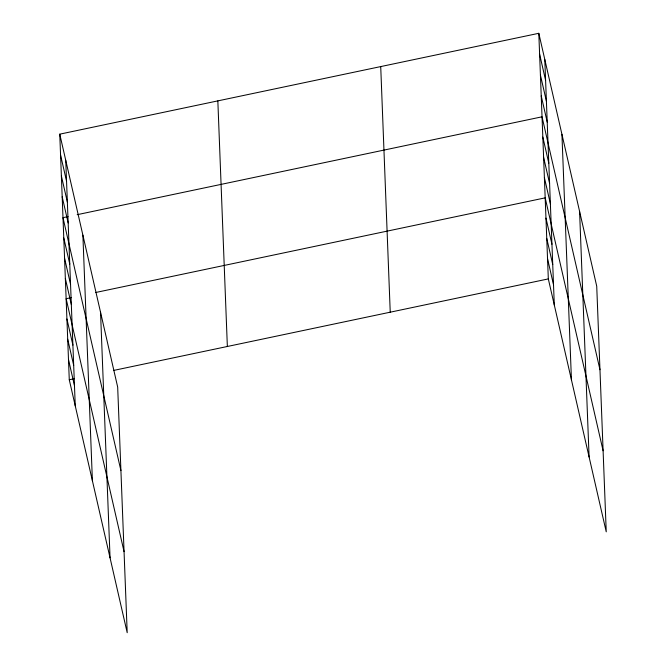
<?xml version="1.0" encoding="UTF-8"?>
<svg xmlns="http://www.w3.org/2000/svg" width="666" height="666" viewBox="0 0 666 666"><rect width="100%" height="100%" fill="white"/><g stroke="black" fill="none" stroke-linecap="round" stroke-linejoin="round"><path stroke-width="1" d="M59.757 134.166L117.682 387.096L127.198 632.7L69.272 379.77L59.757 134.166L538.802 33.3L596.728 286.23L606.243 531.834L548.318 278.904L538.802 33.3M68.057 216.6L62.987 217.674L120.921 470.604M77.181 214.685L542.032 116.808L599.966 369.738M71.195 297.652L66.134 298.718L124.059 551.648M95.521 292.532L545.179 197.852L603.105 450.782M69.272 379.77L74.334 378.704M113.861 370.379L548.318 278.904M539.61 54.179L545.596 80.328M540.417 75.05L546.403 101.199M541.225 95.929L547.219 122.078M542.823 137.071L548.809 163.22M543.606 157.326L549.592 183.475M544.388 177.589L550.382 203.738M545.962 218.115L551.947 244.264M546.744 238.378L552.738 264.527M547.527 258.641L553.521 284.79M60.564 155.045L66.55 181.194M61.372 175.916L67.366 202.064M62.179 196.795L68.173 222.944M63.778 237.937L69.763 264.077M64.56 258.192L70.546 284.34M65.343 278.455L71.337 304.603M66.916 318.981L72.902 345.13M67.699 339.244L73.693 365.393M68.481 359.507L74.475 385.656M579.587 211.397L589.102 457.001M561.929 134.291L571.445 379.895M544.788 59.449L554.303 305.053M380.719 66.583L390.234 312.188M217.84 100.882L227.356 346.486M100.541 312.254L110.056 557.858M82.884 235.148L92.399 480.752M65.743 160.315L75.258 405.919"/></g></svg>
